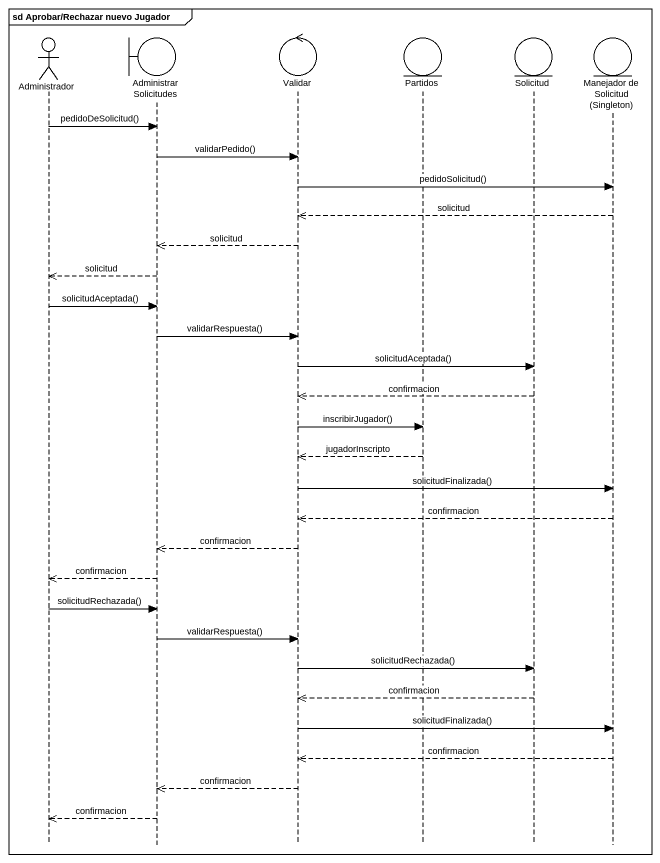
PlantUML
@startuml
mainframe sd Aprobar/Rechazar nuevo Jugador
hide footbox
actor Administrador
boundary "Administrar Solicitudes" as Administrar_Solicitudes
control Validar
entity Partidos
entity Solicitud
entity "Manejador de Solicitud (Singleton)" as Manejador_de_Solicitud

Administrador -> Administrar_Solicitudes : pedidoDeSolicitud()
Administrar_Solicitudes -> Validar : validarPedido()
Validar -> Manejador_de_Solicitud : pedidoSolicitud()
Manejador_de_Solicitud -->> Validar : solicitud
Validar -->> Administrar_Solicitudes : solicitud
Administrar_Solicitudes -->> Administrador : solicitud
Administrador -> Administrar_Solicitudes : solicitudAceptada()
Administrar_Solicitudes -> Validar : validarRespuesta()
Validar -> Solicitud : solicitudAceptada()
Solicitud -->> Validar : confirmacion
Validar -> Partidos : inscribirJugador()
Partidos -->> Validar : jugadorInscripto
Validar -> Manejador_de_Solicitud : solicitudFinalizada()
Manejador_de_Solicitud -->> Validar : confirmacion
Validar -->> Administrar_Solicitudes : confirmacion
Administrar_Solicitudes -->> Administrador : confirmacion
Administrador -> Administrar_Solicitudes : solicitudRechazada()
Administrar_Solicitudes -> Validar : validarRespuesta()
Validar -> Solicitud : solicitudRechazada()
Solicitud -->> Validar : confirmacion
Validar -> Manejador_de_Solicitud : solicitudFinalizada()
Manejador_de_Solicitud -->> Validar : confirmacion
Validar -->> Administrar_Solicitudes : confirmacion
Administrar_Solicitudes -->> Administrador : confirmacion
@enduml
